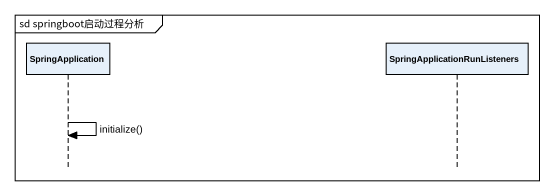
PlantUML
@startuml
mainframe sd springboot启动过程分析
hide footbox
participant SpringApplication
participant "SpringApplicationRunListeners" as SpringApplicationRunListener

SpringApplication -> SpringApplication : initialize()
@enduml
